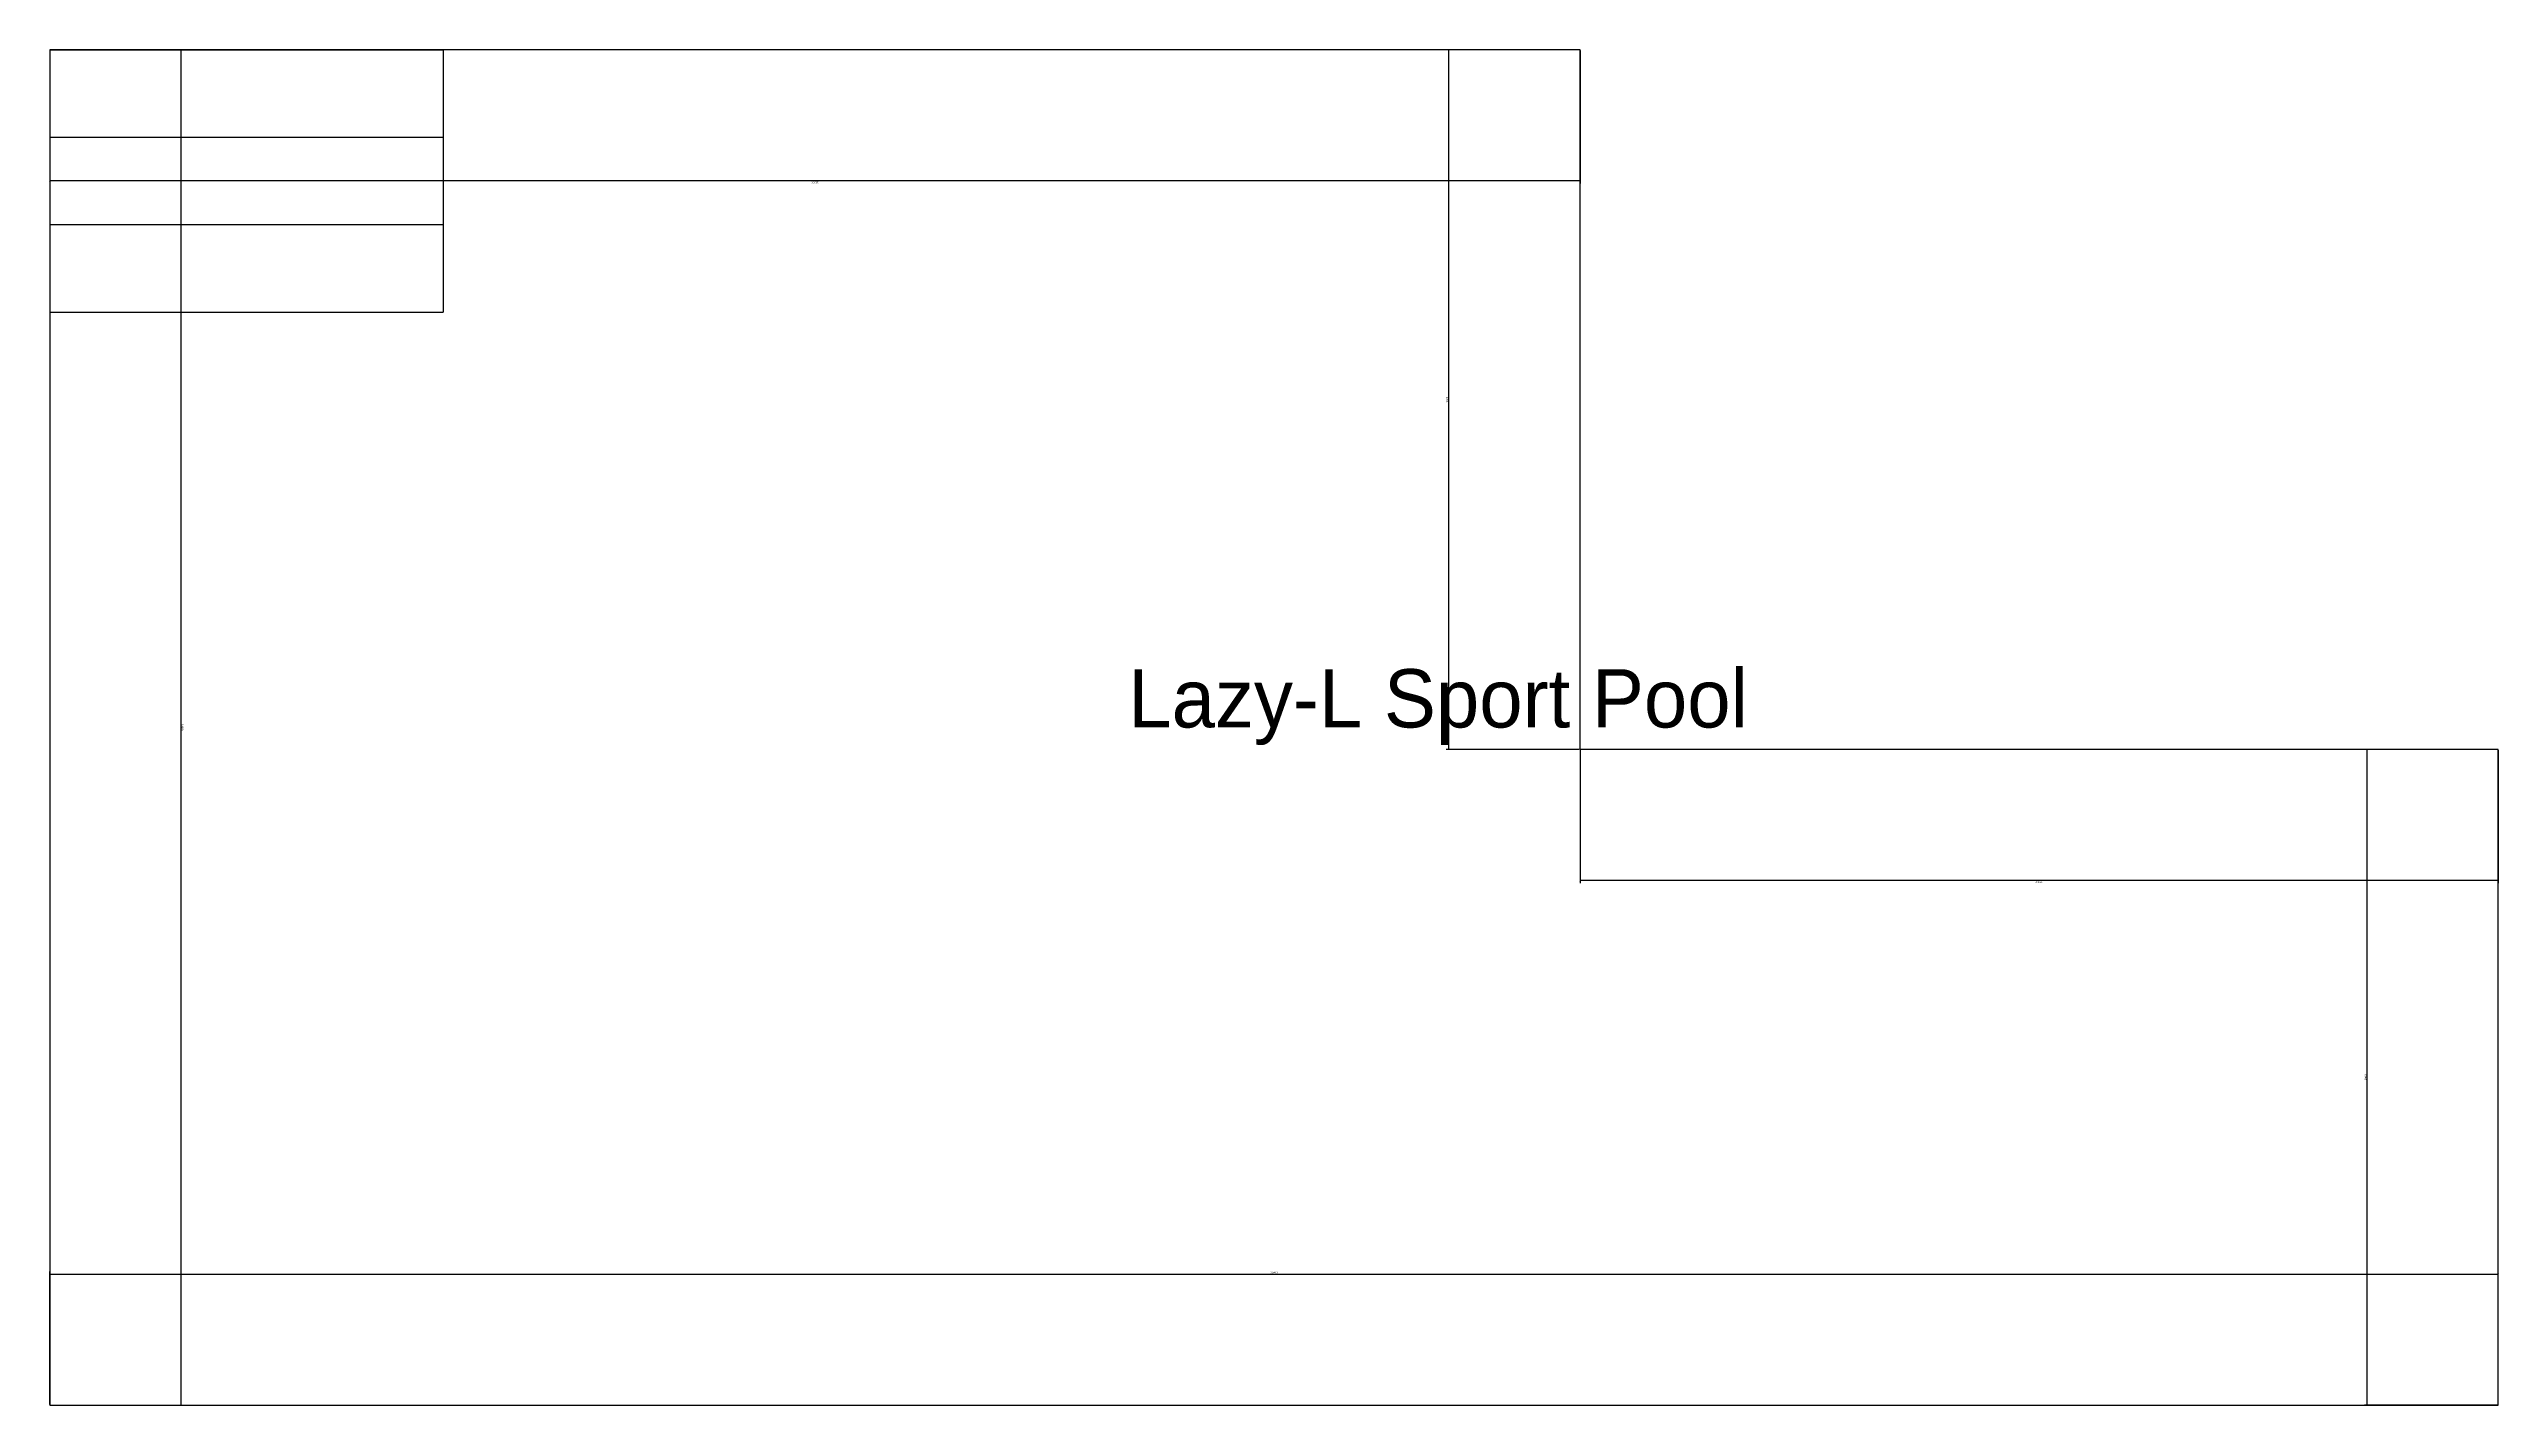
# Model space of a CAD drawing. Header units: metres. Extents: x 0 to 336, y 0 to 186.
import ezdxf

# ---------------------------------------------------------------- set-up
doc = ezdxf.new("R2010")
doc.units = ezdxf.units.M
for name, color, linetype in [('DIMENSIONS', 7, 'Continuous'), ('POOL_OUTLINE', 7, 'Continuous'), ('STAIRS', 7, 'Continuous')]:
    doc.layers.add(name, color=color, linetype=linetype)
doc.styles.add('OpenSansCondensed-Light', font='OpenSansCondensed-Light.ttf')
doc.dimstyles.new('EZDXF', dxfattribs={"dimtxt": 0.25, "dimasz": 0.175, "dimexe": 0.375, "dimexo": 0.125, "dimgap": 0.1, "dimtad": 1, "dimlfac": 100, "dimzin": 12, "dimdsep": 46, "dimtxsty": 'OpenSansCondensed-Light', "dimblk": 'ARCHTICK', "dimcen": 2.5, "dimazin": 3, "dimtfac": 0.5, "dimtmove": 2, "dimatfit": 3})

# ---------------------------------------------------------------- blocks, each defined once
blk = doc.blocks.new('_ARCHTICK')
at = {"color": 0, "linetype": 'BYBLOCK', "const_width": 0.15}
blk.add_lwpolyline([(-0.5, -0.5), (0.5, 0.5)], dxfattribs=at)

msp = doc.modelspace()

# ---------------------------------------------------------------- linework, layer by layer
at = {"layer": 'POOL_OUTLINE'}
msp.add_lwpolyline([(0, 0), (336, 0), (336, 90), (210, 90), (210, 186), (0, 186)], close=True, dxfattribs=at)
at = {"layer": 'STAIRS'}
for p, q in [((0, 186), (54, 186)), ((0, 186), (0, 150)), ((54, 186), (54, 150)), ((0, 174), (54, 174)), ((0, 162), (54, 162)), ((0, 150), (54, 150))]:
    msp.add_line(p, q, dxfattribs=at)

# ---------------------------------------------------------------- texts
at = {"layer": 'POOL_OUTLINE'}
msp.add_text('Lazy-L Sport Pool', height=8, dxfattribs=at).set_placement((148, 93))

# ---------------------------------------------------------------- dimensions: what is measured, and where the dimension line sits
at = {"layer": 'DIMENSIONS'}
for base, p1, p2, angle in [((210, 168), (210, 186), (0, 186), 180), ((18, 186), (0, 186), (0, 0), 270), ((192, 90), (210, 90), (210, 186), 90), ((336, 72), (336, 90), (210, 90), 180), ((318, 0), (336, 0), (336, 90), 90)]:
    msp.add_linear_dim(base=base, p1=p1, p2=p2, angle=angle, dimstyle='EZDXF', dxfattribs=at).render()
msp.add_linear_dim(base=(0, 18), p1=(0, 0), p2=(336, 0), dimstyle='EZDXF', dxfattribs=at).render()

doc.saveas('drawing.dxf')
